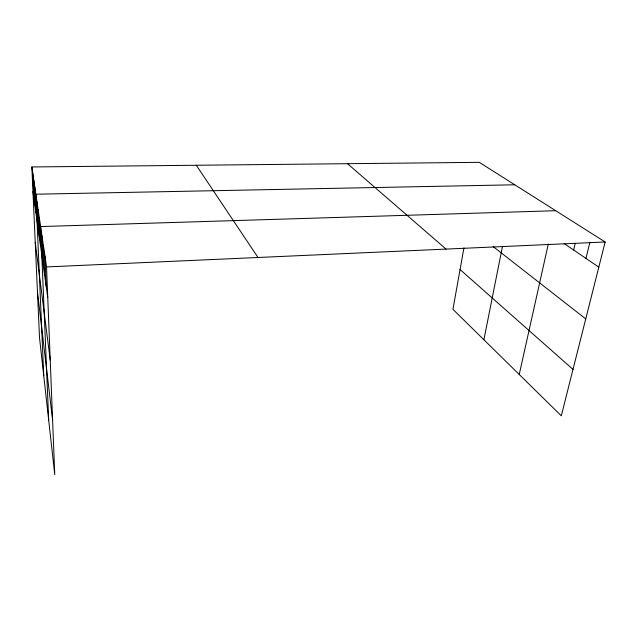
<?xml version="1.0" encoding="UTF-8"?>
<svg xmlns="http://www.w3.org/2000/svg" width="637" height="637" viewBox="0 0 637 637"><rect width="100%" height="100%" fill="white"/><g stroke="black" fill="none" stroke-linecap="round" stroke-linejoin="round"><path stroke-width="0.96" d="M463.943 247.865L452.931 309.327L561.301 415.818L605.15 241.988L479.271 162.331L31.85 166.966L39.518 337.753L54.75 474.669L46.549 266.935L31.85 166.966M483.889 339.744L502.505 246.264M519.227 374.476L548.322 243.947M573.658 250.015L575.203 243.469M585.968 258.391L589.918 242.227M46.549 266.935L605.15 241.988M555.727 210.712L40.609 226.565L48.691 420.253M514.752 184.786L35.855 194.205L43.746 375.79M564.199 243.581L598.812 267.126M493.134 246.559L585.745 318.914M347.515 163.693L446.051 249.091M460.057 269.539L573.005 369.396M196.307 165.262L258.009 257.491M32.957 191.554L47.751 297.527M35.234 242.323L50.219 359.961M37.464 291.969L52.592 420.062M34.788 186.967L35.927 212.822M33.769 180.024L34.892 205.44M32.79 173.36L33.904 198.354M39.343 217.918L40.513 245.667M38.124 209.661L39.287 236.908M36.962 201.762L38.116 228.532M43.427 245.723L44.622 275.104M41.986 235.905L43.173 264.721M44.948 256.05L46.151 286.029"/></g></svg>
